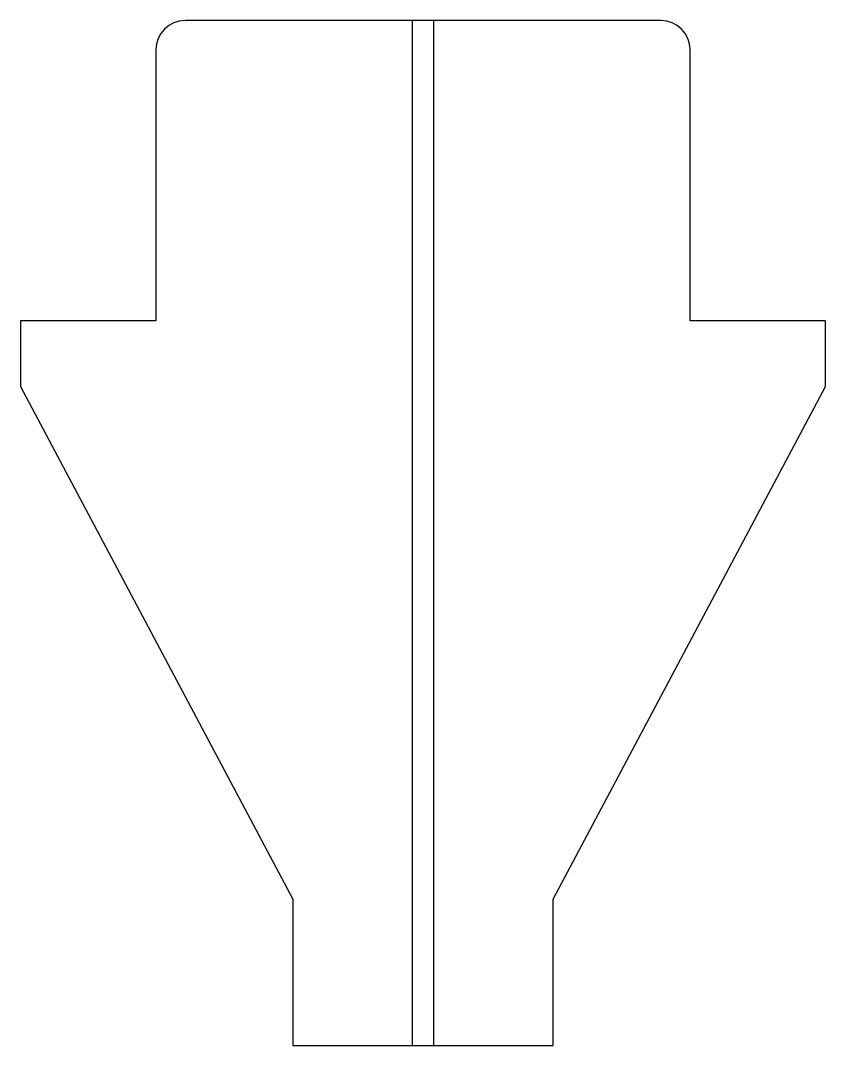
# Paper-space layout '_Front' of a CAD drawing. Header units: millimetres. Extents: x -27.5 to 27.5, y 0 to 70.
import ezdxf

# ---------------------------------------------------------------- set-up
doc = ezdxf.new("R2010")
doc.units = ezdxf.units.MM

psp = doc.layouts.new('_Front')

# ---------------------------------------------------------------- linework, layer by layer
at = {"color": 7, "linetype": 'Continuous', "lineweight": 25}
for p, q in [((16.25, 70), (-16.25, 70)), ((-0.75, 70), (-0.75, 0)), ((0.75, 0), (0.75, 70)), ((-18.25, 68), (-18.25, 49.5)), ((18.25, 49.5), (18.25, 68)), ((-27.5, 49.5), (-27.5, 45)), ((-18.25, 49.5), (-27.5, 49.5)), ((27.5, 49.5), (18.25, 49.5)), ((27.5, 45), (27.5, 49.5)), ((-27.5, 45), (-8.9, 10)), ((8.9, 10), (27.5, 45)), ((-8.9, 10), (-8.9, 0)), ((8.9, 0), (8.9, 10)), ((-8.9, 0), (8.9, 0))]:
    psp.add_line(p, q, dxfattribs=at)
for centre, start, end in [((-16.25, 68), 90, 180), ((16.25, 68), 0, 90)]:
    psp.add_arc(centre, 2, start, end, dxfattribs=at)

doc.saveas('drawing.dxf')
